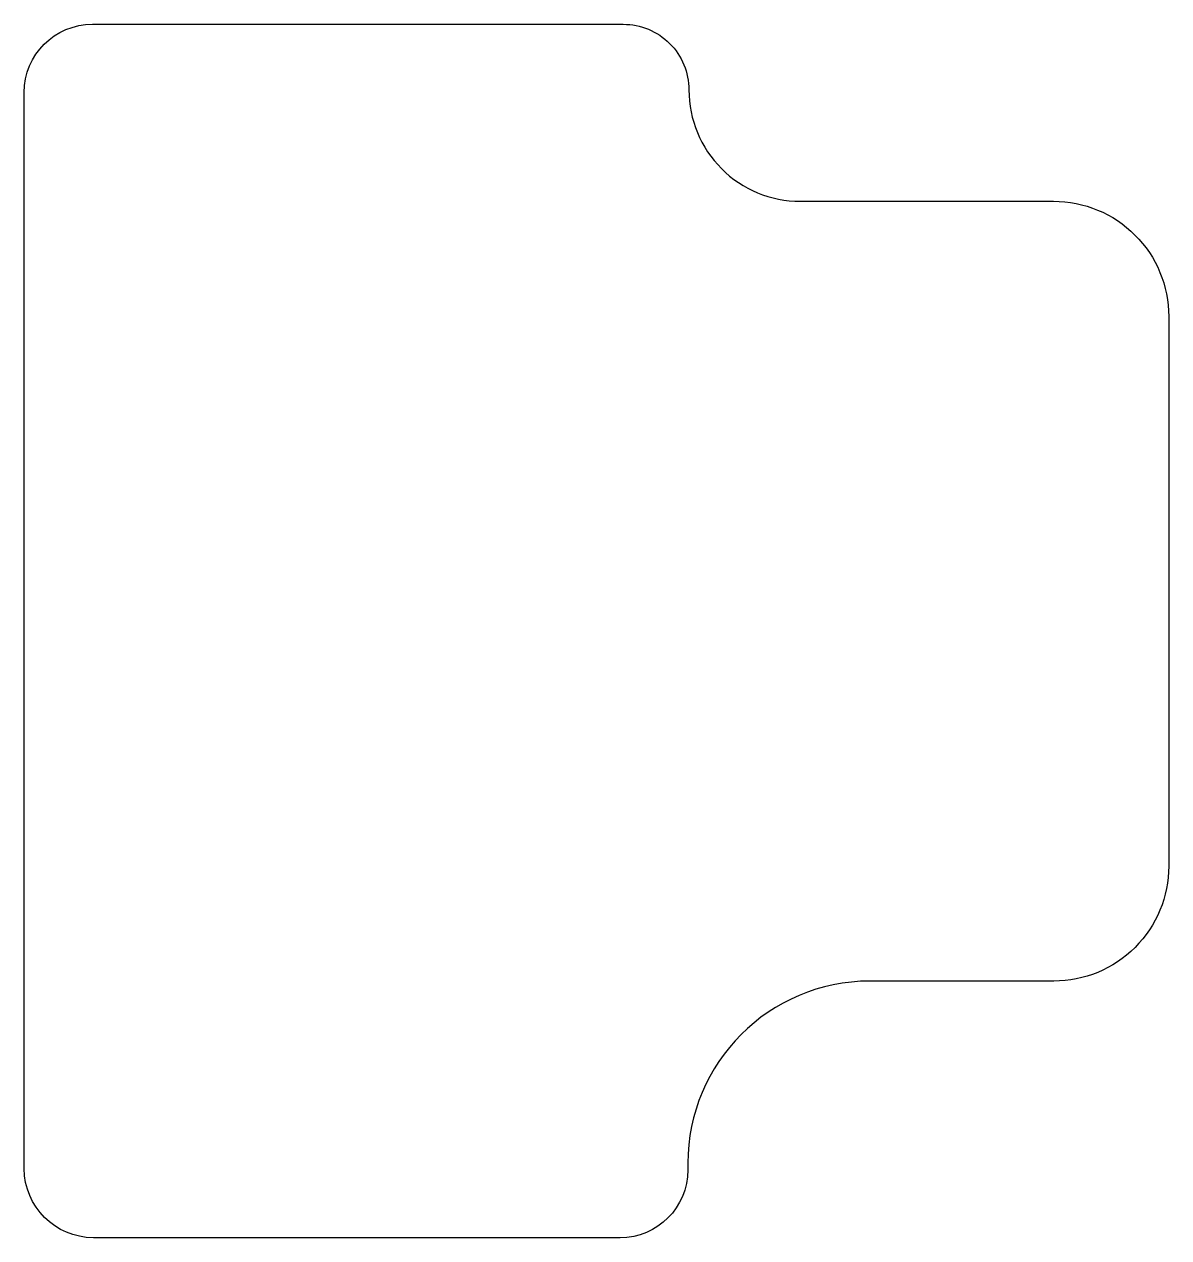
# Model space of a CAD drawing. Extents: x 0.1 to 50.1, y 0.1 to 53.1.
import ezdxf

# ---------------------------------------------------------------- set-up
doc = ezdxf.new("R2010")
doc.units = 0
doc.layers.add('edge_cut', color=7, linetype='CONTINUOUS')

msp = doc.modelspace()

# ---------------------------------------------------------------- linework, layer by layer
at = {"layer": 'edge_cut', "color": 6}
for points in [[(3.047463, 53.07035), (26.239758, 53.07035)], [(0.070555, 3.088882), (0.070555, 50.093619)], [(29.106247, 50.204038), (29.106247, 50.203685)], [(33.96963, 45.340303), (45.036559, 45.340303)], [(50.070333, 40.306529), (50.070333, 16.302247)], [(45.047848, 11.27948), (37.018293, 11.27948)], [(29.059751, 3.32115), (29.059751, 3.030744)], [(26.099565, 0.070558), (3.088879, 0.070558)]]:
    msp.add_lwpolyline(points, dxfattribs=at)
for points in [[(0.070555, 50.093619), (0.070555, 51.737559), (1.403382, 53.07035), (3.047463, 53.07035)], [(26.239758, 53.07035), (26.999993, 53.07035), (27.729112, 52.768373), (28.266674, 52.230741)], [(28.266674, 52.230741), (28.804235, 51.693462), (29.106247, 50.964272), (29.106247, 50.204038)], [(29.106247, 50.203685), (29.106247, 48.913933), (29.61862, 47.677097), (30.53069, 46.764816)], [(30.53069, 46.764816), (31.442759, 45.852888), (32.679772, 45.340303), (33.96963, 45.340303)], [(45.036559, 45.340303), (46.37182, 45.340303), (47.652047, 44.810079), (48.596078, 43.866048)], [(48.596078, 43.866048), (49.540109, 42.922017), (50.070333, 41.64179), (50.070333, 40.306529)], [(50.070333, 16.302247), (50.070333, 14.970126), (49.541168, 13.69258), (48.599253, 12.75063)], [(48.599253, 12.75063), (47.657339, 11.808681), (46.379934, 11.27948), (45.047848, 11.27948)], [(37.018293, 11.27948), (32.622833, 11.27948), (29.059751, 7.716398), (29.059751, 3.32115)], [(3.088879, 0.070558), (1.421903, 0.070558), (0.070555, 1.421905), (0.070555, 3.088882)], [(29.059751, 3.030744), (29.059751, 1.39587), (27.734439, 0.070558), (26.099565, 0.070558)]]:
    msp.add_open_spline(points, degree=3, dxfattribs=at)

doc.saveas('drawing.dxf')
